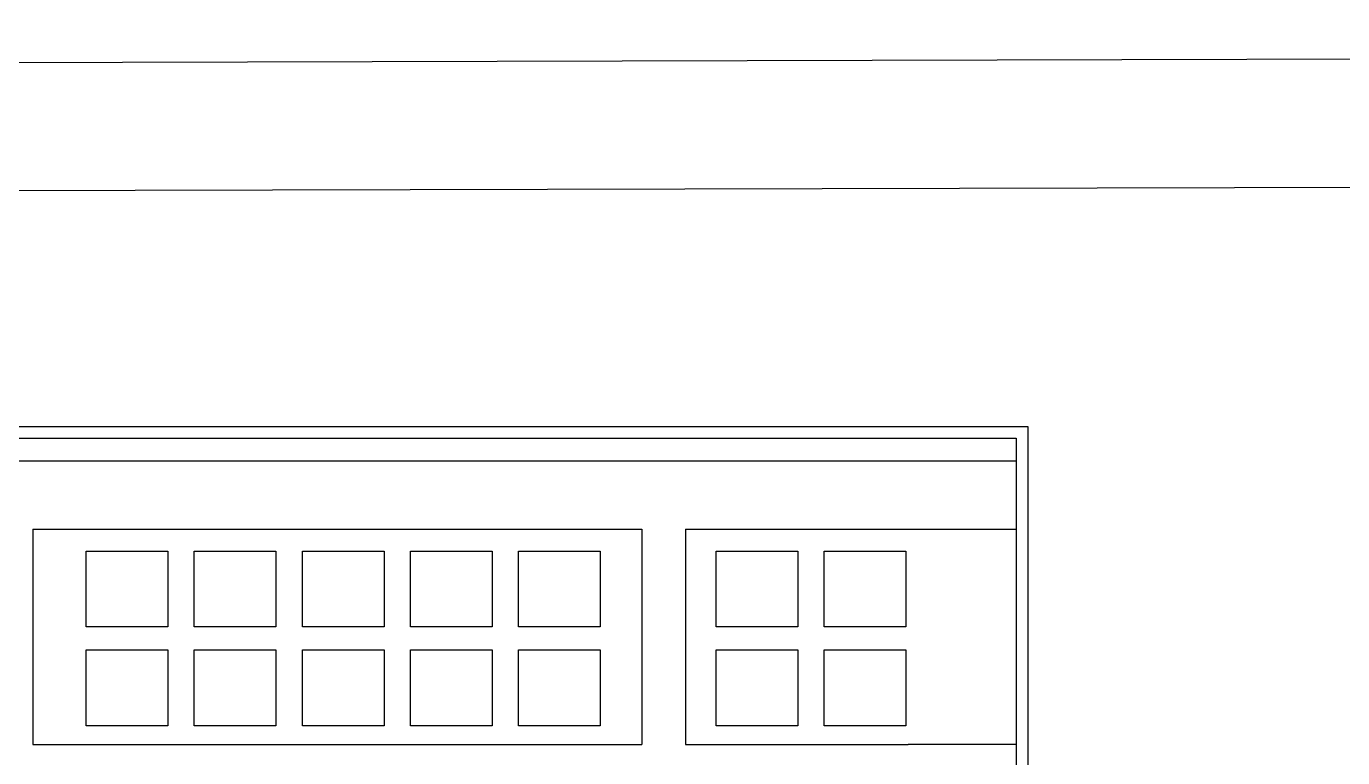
# Model space of a CAD drawing. Header units: centimetres. Extents: x 867 to 19881, y 2761 to 6151.
# Drawn here: x 1716 to 3389, y 5222 to 6151 of the extents above; entities that cross this region are included whole.
import ezdxf

# ---------------------------------------------------------------- set-up
doc = ezdxf.new("R2010")
doc.units = ezdxf.units.CM
doc.layers.add('çerçeveü', color=250, linetype='Continuous')

msp = doc.modelspace()

# ---------------------------------------------------------------- linework, layer by layer
at = {"layer": 'çerçeveü'}
for p, q in [((1468.5, 5598.6), (2974.4, 5598.6)), ((1724.5, 5512.1), (1724.5, 5238.5)), ((1724.5, 5512.1), (2498.6, 5512.1)), ((2498.6, 5512.1), (2498.6, 5238.5)), ((2553.8, 5512.1), (2553.8, 5238.5)), ((2553.8, 5512.1), (2974.4, 5512.1)), ((1724.5, 5251), (1724.5, 5238.5)), ((1724.5, 5238.5), (2498.6, 5238.5)), ((2553.8, 5238.5), (2836.9, 5238.5)), ((2836.9, 5238.8), (2974.4, 5238.8))]:
    msp.add_line(p, q, dxfattribs=at)
for points in [[(866.9, 6102.8), (19880.6, 6150.6), (19880.6, 2808.6), (866.9, 2760.9)], [(1029.9, 5940.3), (19721.4, 5986.9), (19721.4, 2971.1), (1029.9, 2924.5)], [(1453.9, 5642.3), (2989, 5642.3), (2989, 3436.7), (1453.9, 3436.7)], [(1468.5, 5627.7), (2974.4, 5627.7), (2974.4, 3451.3), (1468.5, 3451.3)], [(1792.1, 5484.1), (1895.8, 5484.1), (1895.8, 5387.7), (1792.1, 5387.7)], [(1929.5, 5484.1), (2033.2, 5484.1), (2033.2, 5387.7), (1929.5, 5387.7)], [(1929.5, 5484.1), (2033.2, 5484.1), (2033.2, 5387.7), (1929.5, 5387.7)], [(2066.9, 5484.1), (2170.7, 5484.1), (2170.7, 5387.7), (2066.9, 5387.7)], [(2066.9, 5484.1), (2170.7, 5484.1), (2170.7, 5387.7), (2066.9, 5387.7)], [(2204.4, 5484.1), (2308.1, 5484.1), (2308.1, 5387.7), (2204.4, 5387.7)], [(2204.4, 5484.1), (2308.1, 5484.1), (2308.1, 5387.7), (2204.4, 5387.7)], [(2341.8, 5484.1), (2445.5, 5484.1), (2445.5, 5387.7), (2341.8, 5387.7)], [(2341.8, 5484.1), (2445.5, 5484.1), (2445.5, 5387.7), (2341.8, 5387.7)], [(2592.8, 5484.1), (2696.5, 5484.1), (2696.5, 5387.7), (2592.8, 5387.7)], [(2592.8, 5484.1), (2696.5, 5484.1), (2696.5, 5387.7), (2592.8, 5387.7)], [(2730.2, 5484.1), (2834, 5484.1), (2834, 5387.7), (2730.2, 5387.7)], [(1792.1, 5358.6), (1895.8, 5358.6), (1895.8, 5262.2), (1792.1, 5262.2)], [(1929.5, 5358.6), (2033.2, 5358.6), (2033.2, 5262.2), (1929.5, 5262.2)], [(1929.5, 5358.6), (2033.2, 5358.6), (2033.2, 5262.2), (1929.5, 5262.2)], [(2066.9, 5358.6), (2170.7, 5358.6), (2170.7, 5262.2), (2066.9, 5262.2)], [(2066.9, 5358.6), (2170.7, 5358.6), (2170.7, 5262.2), (2066.9, 5262.2)], [(2204.4, 5358.6), (2308.1, 5358.6), (2308.1, 5262.2), (2204.4, 5262.2)], [(2204.4, 5358.6), (2308.1, 5358.6), (2308.1, 5262.2), (2204.4, 5262.2)], [(2341.8, 5358.6), (2445.5, 5358.6), (2445.5, 5262.2), (2341.8, 5262.2)], [(2341.8, 5358.6), (2445.5, 5358.6), (2445.5, 5262.2), (2341.8, 5262.2)], [(2592.8, 5358.6), (2696.5, 5358.6), (2696.5, 5262.2), (2592.8, 5262.2)], [(2592.8, 5358.6), (2696.5, 5358.6), (2696.5, 5262.2), (2592.8, 5262.2)], [(2730.2, 5358.6), (2834, 5358.6), (2834, 5262.2), (2730.2, 5262.2)]]:
    msp.add_lwpolyline(points, close=True, dxfattribs=at)

doc.saveas('drawing.dxf')
